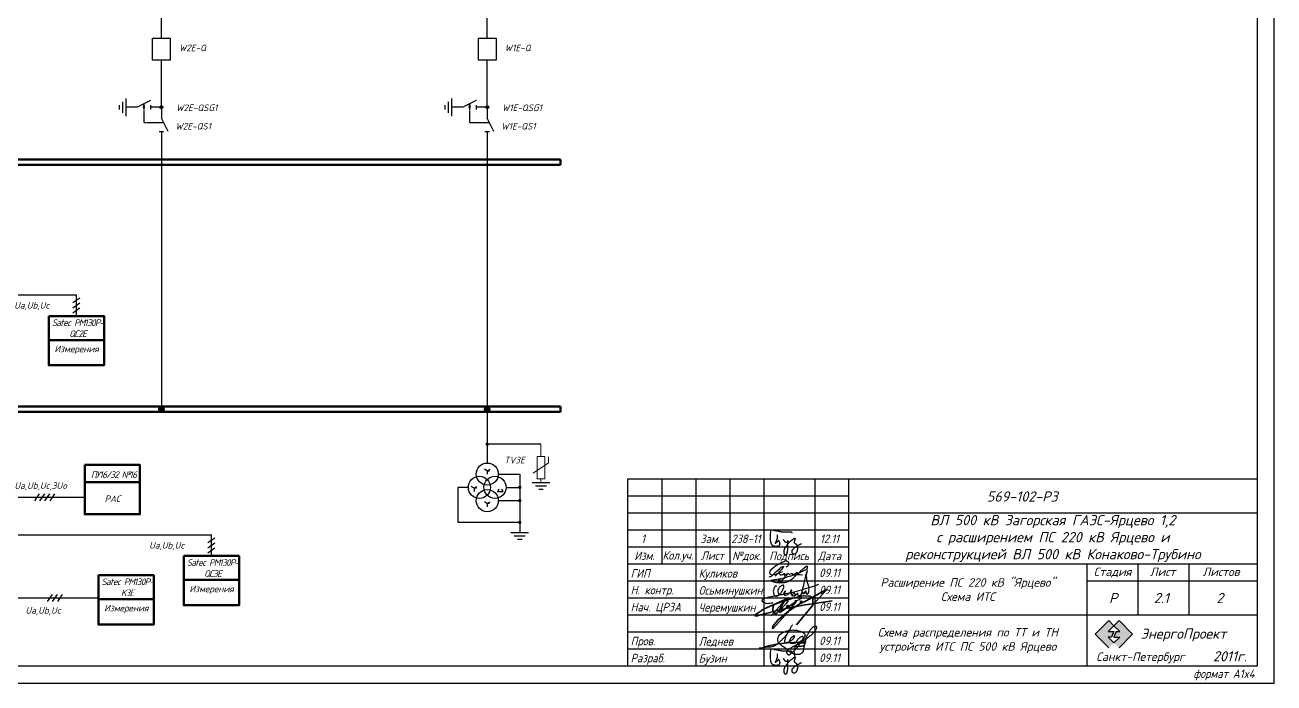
# Model space of a CAD drawing. Header units: millimetres. Extents: x -4534 to -456, y 3875 to 4716.
# Drawn here: x -2600.5 to -2233.4, y 3875.4 to 4068.9 of the extents above; entities that cross this region are included whole.
import ezdxf

# ---------------------------------------------------------------- set-up
doc = ezdxf.new("R2010")
doc.units = ezdxf.units.MM
doc.linetypes.add('HIDDEN2', pattern=[0.1875, 0.125, -0.0625])
for name, color, linetype in [('1.Подписи', 7, 'Continuous'), ('Измерения АСУТП', 80, 'Continuous'), ('ПодписьДРП', 7, 'Continuous'), ('ПодписьДРукПр', 7, 'Continuous'), ('РАС АСУТП', 50, 'Continuous'), ('Слой1!210!297', 7, 'Continuous')]:
    doc.layers.add(name, color=color, linetype=linetype)
doc.styles.add('ГОСТ 2.5', font='isocpeur.ttf', dxfattribs={"oblique": 15, "height": 2.5})
doc.styles.add('ГОСТ 3.0', font='isocpeur.ttf', dxfattribs={"oblique": 15, "height": 3})
doc.styles.add('гост2.5', font='isocpeur.ttf', dxfattribs={"oblique": 15, "height": 2.5})
doc.styles.add('гост3', font='isocpeur.ttf', dxfattribs={"oblique": 15, "height": 3})

# ---------------------------------------------------------------- blocks, each defined once
blk = doc.blocks.new('*U47')
for p, q in [((0, 0), (5, 0)), ((11, 3), (5, 0)), ((11, -1), (11, 1)), ((11, 0), (16, 0))]:
    blk.add_line(p, q)
blk = doc.blocks.new('Точка')
h = blk.add_hatch(color=256)
edge = h.paths.add_edge_path()
edge.add_arc((0, 0), 0.691, 0, 360)
blk.add_circle((0, 0), 0.691)
blk = doc.blocks.new('*U48')
for p, q in [((0, 0), (5, 0)), ((11, 3), (5, 0)), ((11, -1), (11, 1)), ((11, 0), (16, 0))]:
    blk.add_line(p, q)
blk = doc.blocks.new('Логотип_ЭнергоПроект')
h = blk.add_hatch(color=256)
h.dxf.hatch_style = 1
h.paths.add_polyline_path([(6.28, -4.8), (7.95, -3.13), (6.47, -1.65), (2.47, -5.65), (6.47, -9.65), (7.95, -8.17), (6.28, -6.5), (7.27, -6.5), (7.95, -4.8)])
h = blk.add_hatch(color=256)
h.dxf.hatch_style = 1
h.paths.add_polyline_path([(9.43, -1.65), (7.95, -3.13), (9.63, -4.8), (8.63, -4.8), (7.95, -6.5), (9.63, -6.5), (7.95, -8.17), (9.43, -9.65), (13.43, -5.65)])
for p, q in [((2.47, -5.65), (6.47, -1.65)), ((7.95, -3.13), (6.28, -4.8)), ((6.47, -1.65), (7.95, -3.13)), ((9.43, -1.65), (7.95, -3.13)), ((7.95, -3.13), (9.63, -4.8)), ((13.43, -5.65), (9.43, -1.65)), ((6.47, -9.65), (2.47, -5.65)), ((6.28, -4.8), (7.95, -4.8)), ((7.95, -8.17), (6.28, -6.5)), ((7.27, -6.5), (6.28, -6.5)), ((7.95, -4.8), (7.27, -6.5)), ((7.61, -5.65), (7.95, -4.8)), ((8.63, -4.8), (7.95, -6.5)), ((7.95, -8.17), (9.63, -6.5)), ((7.95, -6.5), (9.63, -6.5)), ((8.63, -4.8), (9.63, -4.8)), ((9.43, -9.65), (13.43, -5.65))]:
    blk.add_line(p, q)
at = {"lineweight": 60, "oblique": 15}
for s, height, style, p in [('ЭнергоПроект', 3, 'ГОСТ 3.0', (15.79, -6.97)), ('Санкт-Петербург', 2.5, 'ГОСТ 2.5', (2.75, -13.51))]:
    blk.add_text(s, height=height, dxfattribs=dict(at, style=style)).set_placement(p)
blk = doc.blocks.new('3')
for points in [[(2318.43, 1063.37), (2319.15, 1063.98), (2318.9, 1064.97), (2317.71, 1064.87), (2315.77, 1063.85), (2314.26, 1062.78), (2313.58, 1061.38), (2313.96, 1061.11), (2314.89, 1061.14), (2317.43, 1062.04)], [(2313.37, 1060.48), (2313.85, 1060.49), (2314.29, 1060.82), (2316.54, 1062.91), (2317.43, 1063.44), (2317.63, 1063.42), (2317.39, 1062.97), (2315.2, 1060.62)], [(2319.28, 1061.07), (2320.2, 1061.42), (2320.23, 1061.42), (2320.27, 1061.18), (2320.43, 1061.1), (2320.79, 1061.21), (2321.63, 1061.72), (2321.55, 1061.55), (2321.72, 1061.41), (2322.24, 1061.61), (2323.73, 1062.29), (2324.74, 1063.24), (2324.64, 1063.52), (2324.17, 1063.34), (2320.71, 1060.23), (2318.74, 1058.89), (2317.12, 1058.62), (2314.07, 1059.18), (2313.94, 1059.27), (2314.89, 1059.64), (2318.95, 1060.49), (2323.01, 1061), (2323.21, 1060.94)], [(2316.56, 1061.69), (2316.46, 1061.21), (2316.78, 1061), (2317.93, 1061.47), (2317.96, 1061.5), (2317.76, 1061.16), (2317.77, 1060.97), (2319, 1061.52), (2318.07, 1060.4), (2316.85, 1058.99), (2316.28, 1058.69), (2316.07, 1058.9), (2317.08, 1059.94)]]:
    blk.add_spline(points, degree=3)
blk = doc.blocks.new('_КуликовС.А.')
blk.add_blockref('3', (-2311.01, -1059.35))
blk = doc.blocks.new('Черёмушкин')
at = {"lineweight": 35, "ltscale": 0.25}
for p, q in [((6.38, 3.91), (2.42, -0.45)), ((3.48, 2.89), (8.76, 4.73)), ((6.55, 4.35), (3.87, 3.18)), ((4.57, 0.79), (6.38, 3.91)), ((7.05, 4.45), (6.55, 4.35)), ((7.01, 3.37), (7.34, 3.87)), ((7.34, 4.32), (7.05, 4.45)), ((7.2, 0.52), (9.91, 3.85)), ((7.34, 3.87), (7.34, 4.32)), ((9.91, 3.85), (7.5, 2.11)), ((8.76, 4.73), (11.85, 5.34)), ((10.82, 4.68), (11.44, 4.7)), ((11.1, 3.83), (11.02, 3.74)), ((11.02, 3.74), (11.02, 3.65)), ((11.27, 3.83), (11.1, 3.83)), ((11.21, 3.23), (12.75, 3.92)), ((11.43, 3.74), (11.27, 3.83)), ((11.43, 3.58), (11.43, 3.74)), ((20.38, 3.9), (11.81, 2.62)), ((11.85, 5.34), (13.82, 5.33)), ((18.72, 7.25), (12.75, 3.92)), ((13.82, 5.33), (14.45, 4.92)), ((14.45, 4.92), (14.69, 4.63)), ((18.78, 7.3), (14.61, 2.63)), ((14.69, 4.63), (14.68, 3.24)), ((-2.25, -0.21), (0.32, 1.54)), ((5.89, 1.49), (-1.06, -0.33)), ((0.32, 1.54), (3.48, 2.89)), ((3.05, 2.56), (2.96, 1.09)), ((2.96, 1.09), (3.1, 0.65)), ((3.87, 3.18), (3.05, 2.56)), ((3.07, -4.13), (7.2, 0.52)), ((3.1, 0.65), (3.31, 0.41)), ((3.31, 0.41), (3.61, 0.23)), ((3.61, 0.23), (3.87, 0.23)), ((3.87, 0.23), (4.19, 0.37)), ((4.19, 0.37), (4.57, 0.79)), ((7.4, 0.75), (4.46, -1.69)), ((4.8, 0.83), (7.01, 3.37)), ((4.8, 0.63), (4.8, 0.83)), ((5.06, 0.63), (4.8, 0.63)), ((5.3, 0.7), (5.06, 0.63)), ((7.48, 2.26), (5.3, 0.7)), ((11.81, 2.62), (5.89, 1.49)), ((7.01, 2.14), (7.04, 2.4)), ((7.25, 2.03), (7.01, 2.14)), ((7.04, 2.4), (7.18, 2.5)), ((7.18, 2.5), (7.45, 2.5)), ((7.5, 2.11), (7.25, 2.03)), ((10.67, 2.97), (7.4, 0.75)), ((7.45, 2.5), (7.48, 2.26)), ((14.66, 2.68), (9.89, -3.15)), ((10.67, 2.97), (11.11, 3.27)), ((11.02, 3.65), (11.02, 3.4)), ((11.02, 3.4), (11.12, 3.28)), ((11.11, 3.27), (11.3, 3.4)), ((11.12, 3.28), (11.21, 3.23)), ((11.3, 3.4), (11.43, 3.58)), ((14.68, 3.24), (14.66, 2.68)), ((-2.33, -0.4), (-2.25, -0.21)), ((-2.23, -0.49), (-2.33, -0.4)), ((-1.59, -0.48), (-2.23, -0.49)), ((-1.06, -0.33), (-1.59, -0.48)), ((2.87, -3.54), (2.81, -4.17)), ((4.46, -1.69), (2.87, -3.54)), ((2.81, -4.17), (3.07, -4.13))]:
    blk.add_line(p, q, dxfattribs=at)
blk = doc.blocks.new('A$C74AD04CC')
for points, knots in [([(9.79, 9.39), (9.65, 9.14), (9.23, 8.38), (8.67, 7.36), (8.02, 6.34), (7.39, 5.65), (6.73, 4.94), (6.01, 4.26), (5.39, 3.67), (4.83, 3.3), (4.4, 3.13), (3.99, 2.9), (3.51, 2.82), (3.17, 2.79), (0, 2.5)], [0, 0, 0, 0, 0.566229, 1.692301, 2.266652, 2.924079, 3.518375, 4.152916, 4.846587, 5.195083, 5.46517, 5.735257, 6.111368, 6.400517, 6.400517, 6.400517, 6.400517]), ([(12.82, 5.02), (12.78, 4.94), (12.68, 4.81), (12.55, 4.6), (12.41, 4.39), (12.24, 4.15), (12.05, 3.91), (11.89, 3.66), (11.72, 3.42), (11.57, 3.18), (11.4, 2.95), (11.24, 2.71), (11.03, 2.49), (10.85, 2.27), (10.69, 2.09), (10.55, 1.94), (10.38, 1.78), (10.18, 1.54), (9.83, 1.25), (9.48, 0.92), (9.2, 0.69), (9.04, 0.55), (8.94, 0.49), (8.84, 0.42), (8.71, 0.41), (8.6, 0.48), (8.46, 0.54), (8.39, 0.68), (8.28, 0.79), (8.24, 0.95), (8.18, 1.12), (8.17, 1.33), (8.2, 1.53), (8.28, 1.75), (8.43, 1.93), (8.59, 2.1), (8.81, 2.2), (9.01, 2.37), (9.25, 2.55), (9.55, 2.67), (9.8, 2.88), (10.08, 3.02), (10.35, 3.14), (10.66, 3.27), (10.98, 3.48), (11.35, 3.69), (11.78, 3.88), (12.16, 4.2), (12.61, 4.44), (12.98, 4.7), (13.34, 4.91), (13.69, 5.17), (14.12, 5.41), (14.54, 5.75), (14.96, 6.08), (15.35, 6.38), (15.7, 6.69), (16, 7.02), (16.29, 7.28), (16.48, 7.54), (16.61, 7.74), (16.71, 7.94), (16.83, 8.17), (16.93, 8.37), (16.99, 8.55), (16.97, 8.67), (16.91, 8.78), (16.78, 8.84), (16.62, 8.88), (16.42, 8.85), (16.19, 8.82), (15.95, 8.7), (15.69, 8.58), (15.47, 8.38), (15.24, 8.12), (15, 7.86), (14.8, 7.51), (14.59, 7.18), (14.45, 6.76), (14.23, 6.42), (14.04, 6.06), (13.89, 5.69), (13.75, 5.26), (13.62, 4.81), (13.5, 4.31), (13.43, 3.84), (13.31, 3.42), (13.22, 3.02), (13.14, 2.6), (13.07, 2.16), (12.99, 1.82), (12.94, 1.55), (12.83, 1.39), (12.71, 1.22), (12.53, 1.06), (12.32, 0.9), (12.08, 0.77), (11.84, 0.63), (11.57, 0.61), (11.35, 0.58), (11.15, 0.58), (10.93, 0.59), (10.66, 0.65), (10.36, 0.67), (10.02, 0.84), (9.69, 0.99), (9.37, 1.13), (9.15, 1.28), (8.92, 1.38), (8.73, 1.53), (8.55, 1.69), (8.39, 1.9), (8.19, 2.07), (8, 2.3), (7.77, 2.47), (7.53, 2.59), (7.36, 2.74), (7.19, 2.84), (7.01, 2.96), (6.8, 3.05), (6.61, 3.26), (6.15, 3.62), (5.35, 4.42), (5.54, 6.48), (7.34, 7.25), (8.81, 7.8), (10.12, 7.86), (11.68, 7.69), (15.6, 6.3), (9.55, 2.69), (11.61, 3.03), (12.01, 3.05), (12.32, 3.08), (12.61, 3.15), (12.94, 3.15), (13.16, 3.27), (13.33, 3.36), (13.41, 3.46), (13.43, 3.59), (13.41, 3.74), (13.28, 3.8), (13.17, 3.89), (13.03, 3.93), (12.88, 3.96), (12.7, 3.98), (12.52, 3.99), (12.32, 3.99), (12.12, 4), (11.85, 3.97), (11.62, 3.87), (11.4, 3.75), (11.24, 3.65), (11.1, 3.48), (10.96, 3.3), (10.78, 3.14), (10.67, 2.92), (10.53, 2.72), (10.46, 2.48), (10.37, 2.28), (10.31, 2.04), (10.27, 1.81), (10.25, 1.47), (10.28, 1.13), (10.35, 0.77), (10.38, 0.49), (10.46, 0.23), (10.49, 0.08), (10.51, 0)], [0, 0, 0, 0, 0.397161, 0.777136, 1.14927, 1.615875, 2.124331, 2.589105, 3.025708, 3.479487, 3.928507, 4.346412, 4.859851, 5.327446, 5.700305, 5.992592, 6.257845, 6.774684, 7.468562, 8.411069, 9.001778, 9.19696, 9.374716, 9.570184, 9.763556, 9.93177, 10.154865, 10.451576, 10.624585, 10.884941, 11.219968, 11.474696, 11.833791, 12.184632, 12.554428, 12.928293, 13.261152, 13.68182, 14.141324, 14.645853, 15.19541, 15.645525, 16.091276, 16.618634, 17.219892, 17.865579, 18.588292, 19.419895, 20.204117, 20.931277, 21.542988, 22.163153, 22.989303, 23.852984, 24.670217, 25.493799, 26.160494, 26.864683, 27.575952, 27.996543, 28.348742, 28.694118, 29.071199, 29.533587, 29.752846, 29.92818, 30.10588, 30.315124, 30.566543, 30.841706, 31.256282, 31.675288, 32.07998, 32.584748, 33.044752, 33.722471, 34.23826, 34.924974, 35.539907, 36.294697, 36.819403, 37.447618, 38.154262, 38.925802, 39.6871, 40.551543, 41.127706, 41.75296, 42.466153, 43.142384, 43.802754, 44.143031, 44.384835, 44.706395, 45.11307, 45.504718, 45.96383, 46.38174, 46.81009, 47.174842, 47.444386, 47.759365, 48.206974, 48.707701, 49.174863, 49.938478, 50.4206, 50.815046, 51.208787, 51.568092, 51.923988, 52.369271, 52.77574, 53.169703, 53.735771, 54.114739, 54.440651, 54.772176, 55.042037, 55.452173, 55.838086, 56.359109, 58.156987, 60.935077, 64.338722, 66.47094, 68.442918, 70.260224, 74.435886, 80.795885, 81.821778, 82.299324, 82.741861, 83.252957, 83.723262, 84.246734, 84.385653, 84.617536, 84.819909, 85.016281, 85.237059, 85.444143, 85.662664, 85.915083, 86.186999, 86.489244, 86.775297, 87.09301, 87.452634, 88.014242, 88.26246, 88.611005, 88.924047, 89.283588, 89.670858, 90.048805, 90.423147, 90.805075, 91.215768, 91.466329, 91.930153, 92.344694, 93.055116, 93.517716, 94.046395, 94.399338, 94.770872, 94.770872, 94.770872, 94.770872]), ([(1.48, 2.87), (1.57, 2.9), (1.8, 2.97), (2.16, 3.07), (2.57, 3.15), (2.97, 3.28), (3.37, 3.33), (3.68, 3.43), (3.96, 3.45), (4.28, 3.52), (4.63, 3.61), (5.01, 3.66), (5.29, 3.74), (5.62, 3.79), (5.96, 3.84), (6.4, 3.88), (6.86, 3.92), (7.35, 4), (7.85, 4.04), (8.36, 4.08), (8.88, 4.14), (9.38, 4.16), (9.95, 4.2), (10.59, 4.24), (11.26, 4.27), (11.94, 4.32), (12.6, 4.36), (13.22, 4.37), (13.63, 4.38), (13.82, 4.38), (13.84, 4.38)], [117.516255, 117.516255, 117.516255, 117.516255, 117.976742, 118.643394, 119.264407, 119.935403, 120.619112, 121.135029, 121.441953, 121.908771, 122.703917, 123.130469, 123.67341, 124.086559, 124.704663, 125.289626, 126.148252, 126.849375, 127.613966, 128.526057, 129.238432, 130.058612, 130.888015, 131.920329, 133.057715, 134.035571, 135.11025, 136.161924, 136.937951, 137.036664, 137.036664, 137.036664, 137.036664])]:
    blk.add_open_spline(points, degree=3, knots=knots)
for points, start_tangent, end_tangent in [([(8.31, 6.74), (8.14, 6.46), (8.02, 6.27), (7.93, 6.11), (7.83, 5.91), (7.76, 5.74), (7.72, 5.58), (7.69, 5.44), (7.67, 5.35), (7.64, 5.2), (7.57, 4.96), (7.48, 4.59), (7.48, 4.44), (7.51, 4.31), (7.56, 4.21), (7.7, 4.12), (7.81, 4.1), (7.92, 4.1), (8.05, 4.11), (8.19, 4.15), (8.38, 4.19), (8.57, 4.27), (8.78, 4.38), (9.03, 4.51), (9.25, 4.65), (9.45, 4.78), (9.71, 4.97), (9.89, 5.14), (10.07, 5.32), (10.2, 5.47), (10.3, 5.59), (10.38, 5.72), (10.44, 5.87), (10.45, 5.99), (10.41, 6.05), (10.35, 6.09), (10.25, 6.08), (10.16, 6.04), (10.06, 5.98), (9.93, 5.93), (9.83, 5.84), (9.69, 5.76), (9.58, 5.65), (9.46, 5.54), (9.33, 5.4), (9.24, 5.26), (9.15, 5.13), (9.05, 4.95), (8.98, 4.76), (8.94, 4.59), (8.93, 4.42), (8.96, 4.29), (9, 4.17), (9.09, 4.1), (9.22, 4.01), (9.32, 3.95), (9.42, 3.92), (9.59, 3.9), (9.85, 3.91), (10.12, 3.93), (10.37, 3.97), (10.65, 4.03), (10.82, 4.08), (10.99, 4.14)], (-0.703155, -0.711036), (0.863616, 0.504151)), ([(12.78, 5.02), (12.84, 5.09), (12.9, 5.17), (12.95, 5.27), (13, 5.39), (13.03, 5.51), (13.03, 5.62), (13, 5.74), (12.95, 5.82), (12.88, 5.87), (12.8, 5.89), (12.71, 5.9), (12.62, 5.9), (12.46, 5.84), (12.22, 5.72), (11.93, 5.53), (11.68, 5.34), (11.42, 5.09), (11.28, 4.92), (11.15, 4.73), (11.07, 4.57), (11.04, 4.43), (11.04, 4.36), (11.07, 4.28), (11.11, 4.22), (11.17, 4.19), (11.27, 4.16), (11.39, 4.17), (11.51, 4.19), (11.67, 4.25), (11.94, 4.36), (12.21, 4.51), (12.52, 4.73), (12.79, 4.98), (12.94, 5.15), (13.06, 5.31), (13.19, 5.49)], (0.783018, 0.621999), (0.546524, 0.837443))]:
    blk.add_spline(points, degree=3, dxfattribs=dict(start_tangent=start_tangent, end_tangent=end_tangent))
blk = doc.blocks.new('Бузин')
at = {"lineweight": 30}
for points in [[(8.39, 4.12, 0.049376), (8.33, 4.21, 0.079607), (8.28, 4.25, 0.036473), (8.15, 4.32, 0.077465), (8.07, 4.34, 0.011171), (7.92, 4.35, 0.012696), (7.78, 4.36), (7.28, 4.36), (6.8, 4.36), (6.28, 4.36), (5.8, 4.36, -0.028812), (5.58, 4.37, -0.024666), (5.32, 4.41, -0.004686), (5.18, 4.44, 0.005423), (5.06, 4.47, 0.001555), (4.64, 4.56, 0.003842), (4.48, 4.59, 0.002697), (4.31, 4.62, 0.002238), (4.12, 4.66, 0.002857), (4, 4.68, 0.000909), (3.65, 4.73, 0.012695), (3.43, 4.76, -0.016559), (3.27, 4.78, -0.029626), (3.19, 4.8, -0.00993), (2.95, 4.88, -0.037505), (2.82, 4.93, 0.070326), (2.75, 4.96, 0.03465), (2.68, 4.97, 0.014683), (2.5, 4.97), (2.2, 4.97), (2.04, 4.97, 0.376696), (2.03, 4.97, 0.005089), (1.96, 4.4, 0.000606), (1.88, 3.63, 0.003755), (1.87, 3.51, 0.015513), (1.85, 3.18, 0.014217), (1.84, 2.82, 0.016263), (1.85, 2.68, 0.004333), (1.91, 2.12, 0.017094), (2.02, 1.35, 0.061989), (2.08, 1.14, 0.025517), (2.14, 1.03, 0.01213), (2.28, 0.81, 0.010626), (2.37, 0.67, 0.016022), (2.44, 0.58, 0.09299), (2.59, 0.45, 0.08496), (2.8, 0.38, 0.00271), (2.97, 0.35, 0.002992), (3.13, 0.32, 0.001324), (3.38, 0.28, 0.004769), (3.46, 0.27, 0.032817), (3.53, 0.27, 0.009707), (3.8, 0.27, 0.019), (3.98, 0.29, 0.016057), (4.19, 0.32, 0.049052), (4.35, 0.36, 0.043), (4.52, 0.45, 0.055865), (4.61, 0.52, 0.052303), (4.69, 0.61, 0.078442), (4.76, 0.75, 0.068047), (4.78, 0.93, 0.038596), (4.76, 1.16, 0.058948), (4.73, 1.3, 0.004316), (4.69, 1.4, 0.002515), (4.62, 1.56, 0.007616), (4.54, 1.73, 0.014131), (4.49, 1.82, 0.19269), (4.41, 1.89, 0.262574), (4.34, 1.87, 0.027672), (4.26, 1.81, -0.016118), (4.15, 1.68, -0.003099), (3.98, 1.53, -0.010637), (3.93, 1.48, -0.185805), (3.82, 1.44, 0.157624), (3.68, 1.4, 0.022129), (3.58, 1.33, 0.02839), (3.52, 1.27, 0.269362), (3.47, 1.09, -0.357976), (3.37, 1.1, -0.002158), (3.4, 1.15, -0.00345), (3.41, 1.17, -0.006185), (3.46, 1.24, 0.011371), (3.48, 1.28, 0.012996), (3.51, 1.32, -0.006156), (3.56, 1.41, -0.009576), (3.6, 1.48, 0.015667), (3.63, 1.52, 0.026284), (3.65, 1.57, 0.011037), (3.69, 1.67, 0.001239), (3.73, 1.78, -0.001363), (3.77, 1.89, -0.000763), (3.8, 1.98, -0.000404), (3.86, 2.14, -0.021638), (3.92, 2.27, 0.022085), (3.97, 2.4, 0.026037), (3.99, 2.46, 0.009107), (4.03, 2.64, 0.019947), (4.08, 2.92, 0.047798), (4.09, 3.03, 0.00416), (4.08, 3.1, -0.001595), (4.07, 3.27, -0.002701), (4.07, 3.38, -0.001735), (4.06, 3.56)], [(5.73, 2.24, -0.001659), (5.78, 2.16, -0.003989), (5.79, 2.13, -0.001642), (5.86, 2.01, 0.002552), (5.91, 1.93, 0.020962), (5.96, 1.84, 0.016931), (6.04, 1.74, 0.041651), (6.11, 1.67, 0.033413), (6.2, 1.6, 0.030046), (6.3, 1.54, 0.03344), (6.39, 1.5, 0.018862), (6.47, 1.47, 0.066629), (6.5, 1.47), (6.65, 1.47), (6.82, 1.47, 0.057511), (6.89, 1.48, 0.045691), (6.97, 1.51, 0.105093), (7.04, 1.55, 0.109678), (7.08, 1.62, 0.031962), (7.1, 1.71, 0.036704), (7.11, 1.79, 0.007588), (7.11, 1.91, -0.036026), (7.11, 1.94, -0.931544), (7.11, 1.94, -0.010175), (7.11, 1.77, -0.030479), (7.11, 1.74, -0.006145), (7.08, 1.57, -0.017112), (7.04, 1.39, 0.022872), (7.01, 1.26, 0.018999), (6.99, 1.14, 0.024204), (6.99, 1.03, 0.002263), (6.99, 0.92, 0.002112), (6.99, 0.8, 0.002407), (7, 0.52, -0.00439), (7.01, 0.37, -0.004632), (7.01, 0.26, 0.002535), (7.01, 0.04, 0.006527), (7.01, -0.15, -0.007017), (7.02, -0.34, -0.014292), (7.01, -0.5, -0.019538), (7, -0.63, -0.000879), (6.99, -0.71, -0.000214), (6.95, -1.04, -0.000362), (6.89, -1.46, -0.011948), (6.89, -1.47, -0.020842), (6.89, -1.48, -0.001128), (6.83, -1.7, -0.000698), (6.78, -1.87, -0.000483), (6.72, -2.11, -0.011018), (6.69, -2.2, -0.011356), (6.66, -2.29, -0.082554), (6.63, -2.33, -0.044647), (6.57, -2.39, -0.075856), (6.51, -2.43, -0.089455), (6.45, -2.44, -0.08779), (6.39, -2.43, -0.072227), (6.31, -2.4, -0.034056), (6.25, -2.35, -0.069492), (6.22, -2.32, -0.020228), (6.19, -2.25, -0.025833), (6.16, -2.2, -0.010733), (6.13, -2.12, 0.013391), (6.11, -2.06, 0.011953), (6.09, -2, -0.014342), (6.07, -1.96, -0.024371), (6.05, -1.9, -0.00724), (6, -1.71, -0.010148), (5.97, -1.59, -0.0245), (5.96, -1.53, -0.037543), (5.96, -1.47, -0.015304), (5.97, -1.31, -0.00661), (5.98, -1.17, -0.012032), (5.99, -1.1, -0.016377), (6.03, -0.94, -0.018739), (6.07, -0.8, -0.001478), (6.09, -0.73, -0.000506), (6.16, -0.52, -0.001831), (6.24, -0.28, -0.004618), (6.28, -0.18, -0.057582), (6.32, -0.1, -0.022338), (6.46, 0.1, -0.015999), (6.58, 0.24, 0.018383), (6.68, 0.36, 0.02237), (6.86, 0.61, -0.023728), (7.03, 0.85, -0.006541), (7.11, 0.95, -0.003898), (7.25, 1.12, -0.014877), (7.57, 1.47, -0.023795), (7.79, 1.68, -0.008713), (7.89, 1.76, -0.00855), (8, 1.85, -0.023838), (8.18, 1.97, 0.025814), (8.35, 2.08, 0.025815), (8.47, 2.18, -0.022829), (8.59, 2.29, -0.0171), (8.7, 2.37, -0.009756), (8.89, 2.49, -0.027641), (9, 2.55, -0.032531), (9.09, 2.58, -0.105089), (9.18, 2.59, -0.256662), (9.21, 2.57, -0.025051), (9.21, 2.55, -0.041154), (9.22, 2.54, -0.014318), (9.22, 2.51, -0.01515), (9.23, 2.47, -0.019139), (9.23, 2.43, -0.034927), (9.23, 2.41, -0.068045), (9.21, 2.36, 0.031903), (9.18, 2.26, 0.02668), (9.14, 2.09, -0.051096), (9.11, 2, -0.005472), (9.09, 1.95, -0.002216), (9.05, 1.84, -0.009508), (9.01, 1.75, 0.021236), (8.99, 1.71, 0.047898), (8.98, 1.7, 0.005178), (8.96, 1.57, 0.011012), (8.95, 1.47, 0.018322), (8.94, 1.41, 0.105243), (8.95, 1.35, 0.054126), (9, 1.26, 0.042593), (9.07, 1.18, 0.0397), (9.16, 1.1, 0.050058), (9.28, 1.03, -0.056944), (9.38, 0.96, -0.020776), (9.47, 0.88, -0.025665), (9.54, 0.81, -0.024925), (9.62, 0.72, -0.040657), (9.66, 0.65, -0.013149), (9.68, 0.6, -0.007641), (9.72, 0.5, -0.012664), (9.8, 0.28, -0.025082), (9.83, 0.17, -0.016198), (9.85, 0.09, -0.008837), (9.87, -0.07, -0.009665), (9.88, -0.22, -0.008647), (9.89, -0.39, -0.026731), (9.89, -0.56, -0.01906), (9.87, -0.8, -0.024454), (9.84, -0.96, -0.014401), (9.76, -1.24, -0.02749), (9.66, -1.52, -0.053736), (9.58, -1.66, -0.028159), (9.52, -1.74, -0.015762), (9.4, -1.87, -0.020524), (9.28, -1.98, -0.029248), (9.18, -2.05, -0.080452), (9.09, -2.09, -0.065274), (8.96, -2.11, -0.05398), (8.82, -2.09, -0.070626), (8.73, -2.06, -0.020383), (8.65, -2.01, -0.029309), (8.6, -1.97, -0.021458), (8.53, -1.91, -0.028494), (8.49, -1.86, -0.036909), (8.45, -1.8, -0.024448), (8.4, -1.72, -0.038325), (8.37, -1.63, -0.024477), (8.34, -1.48, -0.043842), (8.32, -1.28, -0.050527), (8.34, -1.11, -0.025047), (8.36, -1.02, -0.024023), (8.4, -0.92, -0.037669), (8.48, -0.76, -0.075985), (8.54, -0.69, -0.02701), (8.63, -0.62, 0.024447), (8.72, -0.55, 0.001452), (8.87, -0.42, 0.00125), (9.03, -0.28, 0.01829), (9.33, 0.01, -0.047213), (9.46, 0.11, -0.004565), (9.51, 0.14, -0.000907), (9.77, 0.31, -0.000404), (9.95, 0.43, -0.005482), (9.96, 0.44, -0.029039), (10.06, 0.5, 0.009012), (10.41, 0.67, 0.00039), (10.47, 0.7, -0.000139), (10.65, 0.79, -0.00697), (10.82, 0.88, -0.004553), (11.09, 1.01)]]:
    blk.add_lwpolyline(points, format="xyb", dxfattribs=at)
blk = doc.blocks.new('Осьминушкин')
at = {"lineweight": 30}
for points in [[(3.73, 3.42), (3.7, 3.51), (3.53, 3.55), (3.35, 3.49), (3.17, 3.23), (2.92, 2.68), (2.81, 2), (2.88, 1.39), (3.08, 0.77), (3.5, 0.51), (4.08, 0.63), (4.72, 1.16), (5.41, 1.98), (5.82, 2.91), (5.91, 3.38), (5.81, 3.75), (5.6, 3.75), (5.31, 3.67), (4.95, 3.44), (4.55, 3.06), (4.18, 2.38), (4.16, 1.83), (4.44, 1.16), (5.18, 1.06), (5.72, 1.16), (5.93, 1.3), (5.99, 1.54), (6.36, 2.11), (6.07, 1.63), (5.95, 1.26), (6.01, 0.95), (6.44, 0.81), (7.12, 1.1), (7.62, 1.53), (8.19, 2.15), (8.25, 2.3), (8.16, 2.34), (7.93, 2.22), (7.85, 1.81), (8.03, 1.14), (8.25, 0.79), (8.6, 0.62), (9.07, 0.79), (9.23, 1), (9.18, 1.31), (8.98, 1.42), (8.61, 1.22), (8.38, 0.9), (8.6, 0.6), (8.72, 0.6), (9.34, 0.87), (10.1, 1.53), (9.96, 1.36), (9.91, 1.01), (10.25, 0.76), (10.9, 1), (11.53, 1.86), (11.47, 1.66), (11.52, 1.33), (11.83, 1.29), (11.95, 1.42), (12.36, 2.14), (12.36, 1.83), (12.55, 1.25), (12.81, 1.13), (13.13, 1.49), (13.29, 2.13), (13.29, 2.9), (13.08, 3.94), (12.74, 5.1), (12.63, 5.93), (12.63, 7.08), (12.88, 8.1), (12.36, 6.95), (12.24, 6.36), (11.9, 4.92), (11.42, 2.8), (10.94, 0.9), (10.39, -0.52), (9.16, -0.86)], [(2.63, -1.43), (2.16, -1.55), (1.5, -1.65), (0.71, -1.65), (-0.08, -1.34), (-0.46, -0.86), (-0.46, -0.58), (0.33, -0.06), (1.59, 0.31), (3.72, 0.76), (5.27, 1.07), (7.53, 1.51), (10.42, 2.22), (13.04, 2.99), (15.7, 3.85), (16.19, 4.04)]]:
    blk.add_spline(points, degree=3, dxfattribs=at)

msp = doc.modelspace()

# ---------------------------------------------------------------- hatches: boundary and pattern name
for points in [[(-2565.78, 4044.62), (-2565.61, 4044.62), (-2565.44, 4044.62), (-2565.61, 4045.71)], [(-2470.01, 4044.62), (-2469.84, 4044.62), (-2469.67, 4044.62), (-2469.84, 4045.71)]]:
    msp.add_hatch(color=0).paths.add_polyline_path(points)
at = {"linetype": 'HIDDEN2'}
for points in [[(-2559.64, 3955.9, 1), (-2561.18, 3955.9, 1)], [(-2463.87, 3955.9, 1), (-2465.41, 3955.9, 1)], [(-2463.87, 3955.9, 1), (-2465.41, 3955.9, 1)]]:
    msp.add_hatch(color=0, dxfattribs=at).paths.add_polyline_path(points)

# ---------------------------------------------------------------- linework, layer by layer
at = {"color": 0, "lineweight": 30}
for p, q in [((-2238.35, 4711.38), (-2238.35, 3880.38)), ((-2423.35, 3935.38), (-2423.35, 3880.38)), ((-2238.35, 3935.38), (-2423.35, 3935.38)), ((-2413.35, 3935.38), (-2413.35, 3910.38)), ((-2403.35, 3935.38), (-2403.35, 3880.38)), ((-2393.35, 3935.38), (-2393.35, 3910.38)), ((-2383.35, 3935.38), (-2383.35, 3880.38)), ((-2368.35, 3935.38), (-2368.35, 3880.38)), ((-2358.35, 3930.38), (-2423.35, 3930.38)), ((-2238.35, 3925.38), (-2423.35, 3925.38)), ((-2358.35, 3920.38), (-2423.35, 3920.38)), ((-2358.35, 3915.38), (-2423.35, 3915.38)), ((-2238.35, 3910.38), (-2423.35, 3910.38)), ((-2288.35, 3910.38), (-2288.35, 3880.38)), ((-2273.35, 3910.38), (-2273.35, 3895.38)), ((-2258.35, 3910.38), (-2258.35, 3895.38)), ((-2358.35, 3905.38), (-2423.35, 3905.38)), ((-2238.35, 3905.38), (-2288.35, 3905.38)), ((-2358.35, 3900.38), (-2423.35, 3900.38)), ((-2238.35, 3895.38), (-2423.35, 3895.38)), ((-2358.35, 3890.38), (-2423.35, 3890.38)), ((-2358.35, 3885.38), (-2423.35, 3885.38)), ((-2238.35, 3880.38), (-4514.35, 3880.38)), ((-2403.35, 3875.38), (-2403.35, 3875.38))]:
    msp.add_line(p, q, dxfattribs=at)
at = {"color": 0}
for p, q in [((-2560.41, 4065.07), (-2560.41, 4182.59)), ((-2464.64, 4065.07), (-2464.64, 4182.59)), ((-2563.01, 4065.07), (-2557.81, 4065.07)), ((-2563.01, 4058.57), (-2563.01, 4065.07)), ((-2557.81, 4065.07), (-2557.81, 4058.57)), ((-2467.24, 4065.07), (-2462.04, 4065.07)), ((-2467.24, 4058.57), (-2467.24, 4065.07)), ((-2462.04, 4065.07), (-2462.04, 4058.57)), ((-2557.81, 4058.57), (-2563.01, 4058.57)), ((-2560.41, 4044.73), (-2560.41, 4058.57)), ((-2462.04, 4058.57), (-2467.24, 4058.57)), ((-2464.64, 4044.73), (-2464.64, 4058.57)), ((-2563.66, 4046.68), (-2567.56, 4044.73)), ((-2467.89, 4046.68), (-2471.79, 4044.73)), ((-2567.56, 4044.73), (-2570.81, 4044.73)), ((-2565.61, 4045.71), (-2565.78, 4044.62)), ((-2565.78, 4044.62), (-2565.61, 4044.62)), ((-2565.61, 4045.71), (-2565.44, 4044.62)), ((-2565.44, 4044.62), (-2565.61, 4044.62)), ((-2563.66, 4045.38), (-2563.66, 4044.08)), ((-2560.41, 4044.73), (-2563.66, 4044.73)), ((-2471.79, 4044.73), (-2475.04, 4044.73)), ((-2469.84, 4045.71), (-2470.01, 4044.62)), ((-2470.01, 4044.62), (-2469.84, 4044.62)), ((-2469.84, 4045.71), (-2469.67, 4044.62)), ((-2469.67, 4044.62), (-2469.84, 4044.62)), ((-2467.89, 4045.38), (-2467.89, 4044.08)), ((-2464.64, 4044.73), (-2467.89, 4044.73)), ((-2560.41, 4034.33), (-2560.41, 3955.9)), ((-2464.64, 4034.33), (-2464.64, 3955.9)), ((-2464.64, 3955.9), (-2464.64, 3940.08)), ((-2448.86, 3945.62), (-2464.64, 3945.62)), ((-2464.64, 3937.81), (-2465.48, 3938.32)), ((-2464.64, 3937.81), (-2463.8, 3938.32)), ((-2464.64, 3937.81), (-2464.64, 3936.83)), ((-2464.64, 3937.81), (-2463.99, 3937.81)), ((-2461.39, 3936.83), (-2455.05, 3936.83)), ((-2455.05, 3936.83), (-2455.05, 3919.69)), ((-2470.16, 3932.93), (-2473.26, 3932.93)), ((-2473.26, 3932.93), (-2473.26, 3922.66)), ((-2468.48, 3932.67), (-2469.32, 3933.17)), ((-2468.48, 3932.67), (-2467.64, 3933.17)), ((-2468.48, 3932.67), (-2468.48, 3931.68)), ((-2467.83, 3932.67), (-2468.48, 3932.67)), ((-2461.21, 3932.43), (-2461.64, 3931.68)), ((-2459.95, 3931.68), (-2460.37, 3932.43)), ((-2459.11, 3932.93), (-2455.05, 3932.93)), ((-2464.64, 3928.2), (-2465.48, 3928.7)), ((-2464.64, 3928.2), (-2463.8, 3928.7)), ((-2461.64, 3931.68), (-2459.95, 3931.68)), ((-2461.39, 3929.03), (-2455.05, 3929.03)), ((-2464.64, 3928.2), (-2464.64, 3927.22)), ((-2463.99, 3928.2), (-2464.64, 3928.2)), ((-2473.26, 3922.66), (-2455.05, 3922.66))]:
    msp.add_line(p, q, dxfattribs=at)
at = {"color": 0, "lineweight": 25, "ltscale": 0.25}
for p, q in [((-2571.78, 4043.11), (-2571.78, 4046.36)), ((-2570.81, 4042.13), (-2570.81, 4047.33)), ((-2476.01, 4043.11), (-2476.01, 4046.36)), ((-2475.04, 4042.13), (-2475.04, 4047.33)), ((-2572.76, 4044.08), (-2572.76, 4045.38)), ((-2476.99, 4044.08), (-2476.99, 4045.38)), ((-2446.26, 3934.3), (-2451.46, 3934.3)), ((-2447.23, 3933.33), (-2450.48, 3933.33)), ((-2448.21, 3932.35), (-2449.51, 3932.35)), ((-2457.65, 3919.69), (-2452.45, 3919.69)), ((-2456.68, 3918.72), (-2453.43, 3918.72)), ((-2455.7, 3917.74), (-2454.4, 3917.74))]:
    msp.add_line(p, q, dxfattribs=at)
at = {"color": 0, "linetype": 'HIDDEN2'}
for p, q in [((-2565.61, 4044.62), (-2565.61, 4040.18)), ((-2469.84, 4044.62), (-2469.84, 4040.18)), ((-2559.76, 4040.18), (-2565.61, 4040.18)), ((-2463.99, 4040.18), (-2469.84, 4040.18))]:
    msp.add_line(p, q, dxfattribs=at)
at = {"color": 0, "lineweight": 50}
for p, q in [((-3074.63, 4029.33), (-2443.08, 4029.33)), ((-2443.08, 4027.79), (-3074.63, 4027.79)), ((-2443.08, 4027.79), (-2443.08, 4029.33)), ((-3074.63, 3956.68), (-2443.08, 3956.68)), ((-2443.08, 3955.13), (-3074.63, 3955.13)), ((-2443.08, 3955.13), (-2443.08, 3956.68))]:
    msp.add_line(p, q, dxfattribs=at)
at = {"color": 0, "lineweight": 18}
for p, q in [((-2448.86, 3941.97), (-2448.86, 3945.62)), ((-2451.11, 3937.14), (-2446.65, 3940.18)), ((-2449.99, 3935.48), (-2449.99, 3941.97)), ((-2449.99, 3941.97), (-2447.72, 3941.97)), ((-2447.72, 3935.48), (-2447.72, 3941.97)), ((-2446.65, 3940.18), (-2446.65, 3941.94)), ((-2446.65, 3940.18), (-2446.65, 3941.94)), ((-2449.99, 3935.48), (-2447.72, 3935.48)), ((-2448.86, 3935.48), (-2448.86, 3934.3))]:
    msp.add_line(p, q, dxfattribs=at)
at = {"color": 0, "lineweight": 30, "ltscale": 2}
msp.add_line((-2358.35, 3880.38), (-2358.35, 3935.38), dxfattribs=at)
at = {"color": 0, "linetype": 'Continuous', "lineweight": 25}
msp.add_lwpolyline([(-4534.35, 3875.38), (-2233.35, 3875.38), (-2233.35, 4716.38), (-4534.35, 4716.38)], close=True, dxfattribs=at)
at = {"color": 0, "ltscale": 0.25, "const_width": 0.487}
for points in [[(-2464.88, 3945.62, -1), (-2464.39, 3945.62, -1)], [(-2455.29, 3932.93, -1), (-2454.81, 3932.93, -1)], [(-2455.29, 3929.03, -1), (-2454.81, 3929.03, -1)], [(-2455.29, 3922.66, -1), (-2454.81, 3922.66, -1)]]:
    msp.add_lwpolyline(points, format="xyb", close=True, dxfattribs=at)
at = {"color": 0, "linetype": 'HIDDEN2'}
for centre in [(-2560.41, 3955.9), (-2464.64, 3955.9), (-2464.64, 3955.9)]:
    msp.add_circle(centre, 0.771, dxfattribs=at)
at = {"color": 0}
for centre in [(-2464.64, 3936.83), (-2466.91, 3932.93), (-2462.36, 3932.93), (-2464.64, 3929.03)]:
    msp.add_circle(centre, 3.25, dxfattribs=at)
at = {"layer": 'Измерения АСУТП', "color": 0}
for p, q in [((-2643.29, 3989.52), (-2585.39, 3989.52)), ((-2584.36, 3988.59), (-2586.41, 3987.16)), ((-2585.39, 3983.33), (-2585.39, 3989.52)), ((-2584.36, 3987.09), (-2586.41, 3985.66)), ((-2584.36, 3985.59), (-2586.41, 3984.16)), ((-2604.88, 3918.94), (-2545.72, 3918.94)), ((-2544.69, 3918.02), (-2546.74, 3916.59)), ((-2545.72, 3912.75), (-2545.72, 3918.94)), ((-2544.69, 3916.52), (-2546.74, 3915.09)), ((-2544.69, 3915.02), (-2546.74, 3913.59)), ((-2604.88, 3900.4), (-2578.92, 3900.4)), ((-2593.89, 3899.37), (-2592.46, 3901.42)), ((-2592.39, 3899.37), (-2590.96, 3901.42)), ((-2590.89, 3899.37), (-2589.46, 3901.42))]:
    msp.add_line(p, q, dxfattribs=at)
at = {"layer": 'Измерения АСУТП', "color": 0, "lineweight": 50, "ltscale": 0.25}
for points in [[(-2593.51, 3983.33), (-2577.26, 3983.33), (-2577.26, 3976.22), (-2593.51, 3976.22)], [(-2593.51, 3976.22), (-2577.26, 3976.22), (-2577.26, 3968.84), (-2593.51, 3968.84)], [(-2553.84, 3912.75), (-2537.59, 3912.75), (-2537.59, 3905.74), (-2553.84, 3905.74)], [(-2578.92, 3907.09), (-2562.67, 3907.09), (-2562.67, 3900.07), (-2578.92, 3900.07)], [(-2553.84, 3905.74), (-2537.59, 3905.74), (-2537.59, 3898.26), (-2553.84, 3898.26)], [(-2578.92, 3900.07), (-2562.67, 3900.07), (-2562.67, 3892.59), (-2578.92, 3892.59)]]:
    msp.add_lwpolyline(points, close=True, dxfattribs=at)
at = {"layer": 'РАС АСУТП', "color": 0}
for p, q in [((-2582.95, 3929.97), (-2604.88, 3929.97)), ((-2597.63, 3928.94), (-2596.2, 3930.99)), ((-2596.13, 3928.94), (-2594.7, 3930.99)), ((-2594.63, 3928.94), (-2593.2, 3930.99)), ((-2593.13, 3928.94), (-2591.7, 3930.99))]:
    msp.add_line(p, q, dxfattribs=at)
at = {"layer": 'РАС АСУТП', "color": 0, "lineweight": 50, "ltscale": 0.25}
for points in [[(-2582.95, 3939.51), (-2566.7, 3939.51), (-2566.7, 3934.43), (-2582.95, 3934.43)], [(-2582.95, 3934.43), (-2566.7, 3934.43), (-2566.7, 3925.02), (-2582.95, 3925.02)]]:
    msp.add_lwpolyline(points, close=True, dxfattribs=at)

# ---------------------------------------------------------------- block references
at = {"color": 0, "xscale": 0.65, "yscale": 0.65, "zscale": 0.65}
for name, p, rotation in [('*U47', (-2560.41, 4044.73), 270), ('Точка', (-2560.41, 4044.73), 180), ('*U48', (-2464.64, 4044.73), 270), ('Точка', (-2464.64, 4044.73), 180)]:
    msp.add_blockref(name, p, dxfattribs=dict(at, rotation=rotation))
at = {"color": 0}
for name, p in [('Бузин', (-2383.35, 3915.38)), ('A$C74AD04CC', (-2384.72, 3883.15)), ('Бузин', (-2383.35, 3880.38))]:
    msp.add_blockref(name, p, dxfattribs=at)
at = {"layer": '1.Подписи', "color": 0, "ltscale": 100}
msp.add_blockref('_КуликовС.А.', (-2384.17, 3905.54), dxfattribs=at)
at = {"layer": 'ПодписьДРП', "color": 0}
msp.add_blockref('Черёмушкин', (-2383.59, 3895.64), dxfattribs=at)
at = {"layer": 'ПодписьДРукПр', "color": 0}
msp.add_blockref('Осьминушкин', (-2383.35, 3900.38), dxfattribs=at)
at = {"layer": 'Слой1!210!297', "color": 0}
msp.add_blockref('Логотип_ЭнергоПроект', (-2288.35, 3895.38), dxfattribs=at)

# ---------------------------------------------------------------- texts
at = {"color": 0, "lineweight": 18, "style": 'ГОСТ 3.0', "oblique": 15}
msp.add_text('TV3E', height=1.95, dxfattribs=at).set_placement((-2459.66, 3939.96))
at = {"color": 0, "lineweight": 30, "ltscale": 0.25, "oblique": 15}
for s, height, style, p in [('569-102-РЗ', 3, 'ГОСТ 3.0', (-2317.76, 3928.74)), ('Стадия', 2.5, 'гост2.5', (-2286.35, 3906.85)), ('Лист', 2.5, 'гост2.5', (-2269.85, 3906.85)), ('Листов', 2.5, 'гост2.5', (-2254.35, 3906.85)), ('Р', 3, 'гост3', (-2281.85, 3898.88)), ('2.1', 3, 'гост3', (-2268.67, 3898.88)), ('2', 3, 'гост3', (-2250.3, 3898.88))]:
    msp.add_text(s, height=height, dxfattribs=dict(at, style=style)).set_placement(p)
at = {"color": 0, "lineweight": 30, "style": 'гост2.5', "oblique": 15, "width": 0.9}
for s, p in [('1', (-2419.38, 3916.54)), ('Зам.', (-2402.04, 3916.54)), ('238-11', (-2392.9, 3916.54)), ('12.11', (-2366.81, 3916.54)), ('ГИП', (-2422.48, 3906.38)), ('Куликов', (-2402.48, 3906.38)), ('09.11', (-2367.04, 3906.54)), ('Н. контр.', (-2422.48, 3901.47)), ('Осьминушкин', (-2402.48, 3901.38)), ('09.11', (-2367.04, 3901.54)), ('Нач. ЦРЗА', (-2422.48, 3896.47)), ('Черемушкин', (-2402.48, 3896.38)), ('09.11', (-2367.04, 3896.54)), ('Пров.', (-2422.48, 3886.47)), ('Леднев', (-2402.48, 3886.38)), ('09.11', (-2367.04, 3886.54)), ('Разраб.', (-2422.48, 3881.47)), ('Бузин', (-2402.48, 3881.38)), ('09.11', (-2367.04, 3881.54))]:
    msp.add_text(s, height=2.5, dxfattribs=at).set_placement(p)
at = {"color": 0, "lineweight": 30, "ltscale": 0.25, "style": 'гост2.5', "oblique": 15, "width": 0.9}
for s, p in [('Изм.', (-2421.38, 3911.57)), ('Кол.уч.', (-2413.11, 3911.67)), ('Лист', (-2401.81, 3911.61)), ('№док.', (-2392.63, 3911.57)), ('Подпись', (-2381.74, 3911.53)), ('Дата', (-2367.38, 3911.52)), ('формат А1x4', (-2257.03, 3876.86))]:
    msp.add_text(s, height=2.5, dxfattribs=at).set_placement(p)
at = {"color": 0, "lineweight": 18, "char_height": 1.95, "width": 7.2421, "attachment_point": 1, "style": 'ГОСТ 3.0'}
for s, insert in [('W2E-Q', (-2555.27, 4063.16)), ('W1E-Q', (-2459.49, 4063.16)), ('W2E-QSG1', (-2556.08, 4045.55)), ('W1E-QSG1', (-2460.31, 4045.55)), ('W2E-QS1', (-2556.28, 4040.12)), ('W1E-QS1', (-2460.5, 4040.12))]:
    msp.add_mtext(s, dxfattribs=dict(at, insert=insert))
at = {"color": 0, "attachment_point": 5}
for s, insert, char_height, width, style in [('ВЛ 500 кВ Загорская ГАЭС-Ярцево 1,2\\Pс расширением ПС 220 кВ Ярцево и\\Pреконструкцией ВЛ 500 кВ Конаково-Трубино', (-2298.35, 3917.88), 3, 120, 'ГОСТ 3.0'), ('Расширение ПС 220 кВ "Ярцево"\\PСхема ИТС', (-2323.35, 3902.88), 2.5, 70, 'ГОСТ 2.5'), ('Схема распределения по ТТ и ТН\\Pустройств ИТС ПС 500 кВ Ярцево', (-2323.35, 3887.88), 2.5, 70, 'ГОСТ 2.5'), ('\\pxqr;2011г.', (-2249.85, 3883.25), 3, 17, 'ГОСТ 3.0')]:
    msp.add_mtext(s, dxfattribs=dict(at, insert=insert, char_height=char_height, width=width, style=style))
at = {"layer": 'Измерения АСУТП', "color": 0, "ltscale": 2, "style": 'ГОСТ 3.0', "oblique": 15}
for p in [(-2603.68, 3985.5), (-2564.01, 3914.92), (-2600.35, 3895.78)]:
    msp.add_text('Ua,Ub,Uc', height=1.95, dxfattribs=at).set_placement(p)
at = {"layer": 'Измерения АСУТП', "color": 0, "lineweight": 30, "char_height": 1.95, "attachment_point": 5, "style": 'ГОСТ 3.0'}
for s, insert in [('{\\T0.8;Satec PM130P-\\PQC2E}', (-2585.03, 3979.74)), ('{\\T0.8;Satec PM130P-\\PQC3E}', (-2545.36, 3909.19)), ('{\\T0.8;Satec PM130P-\\PK3E}', (-2570.43, 3903.53))]:
    msp.add_mtext(s, dxfattribs=dict(at, insert=insert))
at = {"layer": 'Измерения АСУТП', "color": 0, "char_height": 1.95, "attachment_point": 5, "style": 'ГОСТ 3.0'}
for insert in [(-2585.34, 3973.38), (-2545.67, 3902.8), (-2570.74, 3897.14)]:
    msp.add_mtext('Измерения', dxfattribs=dict(at, insert=insert))
at = {"layer": 'РАС АСУТП', "color": 0, "ltscale": 2, "style": 'ГОСТ 3.0', "oblique": 15}
msp.add_text('Ua,Ub,Uc,3Uo', height=1.95, dxfattribs=at).set_placement((-2603.62, 3932.47))
at = {"layer": 'РАС АСУТП', "color": 0, "lineweight": 30, "insert": (-2574.47, 3936.67), "char_height": 1.95, "attachment_point": 5, "style": 'ГОСТ 3.0'}
msp.add_mtext('{\\T0.85;ПУ16/32 №16}', dxfattribs=at)
at = {"layer": 'РАС АСУТП', "color": 0, "insert": (-2574.78, 3929.56), "char_height": 1.95, "attachment_point": 5, "style": 'ГОСТ 3.0'}
msp.add_mtext('РАС', dxfattribs=at)

doc.saveas('drawing.dxf')
